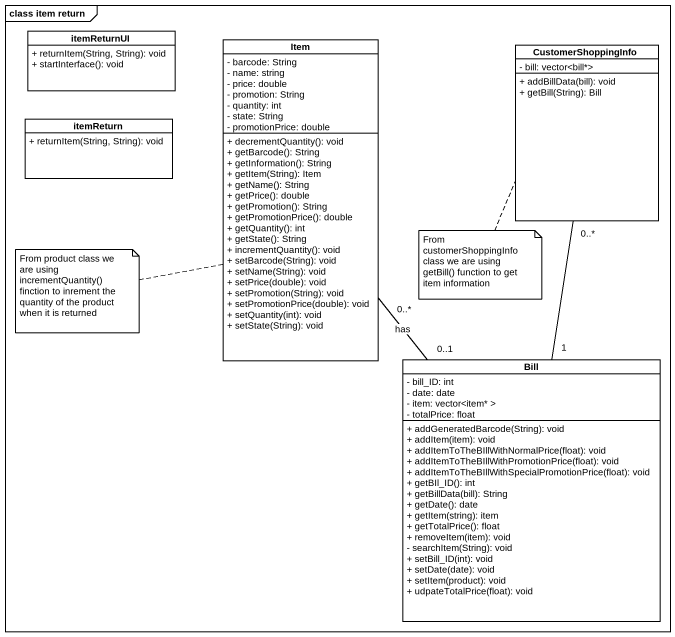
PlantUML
@startuml
mainframe class item return
hide circle
hide empty members
skinparam classAttributeIconSize 0
class itemReturnUI {
  + returnItem(String, String): void
  + startInterface(): void
}
class Item {
  - barcode: String
  - name: string
  - price: double
  - promotion: String
  - quantity: int
  - state: String
  - promotionPrice: double
  + decrementQuantity(): void
  + getBarcode(): String
  + getInformation(): String
  + getItem(String): Item
  + getName(): String
  + getPrice(): double
  + getPromotion(): String
  + getPromotionPrice(): double
  + getQuantity(): int
  + getState(): String
  + incrementQuantity(): void
  + setBarcode(String): void
  + setName(String): void
  + setPrice(double): void
  + setPromotion(String): void
  + setPromotionPrice(double): void
  + setQuantity(int): void
  + setState(String): void
}
class CustomerShoppingInfo {
  - bill: vector<bill*>
  + addBillData(bill): void
  + getBill(String): Bill
}
class itemReturn {
  + returnItem(String, String): void
}
class Bill {
  - bill_ID: int
  - date: date
  - item: vector<item* >
  - totalPrice: float
  + addGeneratedBarcode(String): void
  + addItem(item): void
  + addItemToTheBIllWithNormalPrice(float): void
  + addItemToTheBIllWithPromotionPrice(float): void
  + addItemToTheBIllWithSpecialPromotionPrice(float): void
  + getBIl_ID(): int
  + getBillData(bill): String
  + getDate(): date
  + getItem(string): item
  + getTotalPrice(): float
  + removeItem(item): void
  - searchItem(String): void
  + setBill_ID(int): void
  + setDate(date): void
  + setItem(product): void
  + udpateTotalPrice(float): void
}
Item "0..*" -- "0..1" Bill : has
Bill "1" -up- "0..*" CustomerShoppingInfo
note bottom of CustomerShoppingInfo : From customerShoppingInfo class we are using getBill() function to get item information
note left of Item : From product class we are using incrementQuantity() finction to inrement the quantity of the product when it is returned
@enduml
